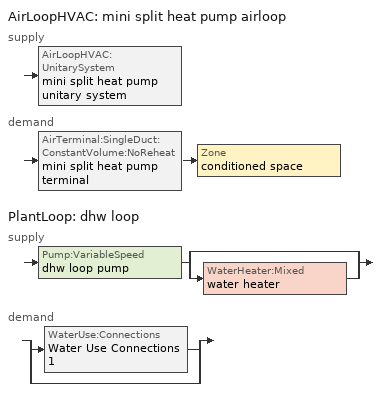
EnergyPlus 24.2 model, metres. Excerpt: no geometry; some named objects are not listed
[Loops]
AirLoopHVAC 'mini split heat pump airloop'
 supply: AirLoopHVAC:UnitarySystem 'mini split heat pump unitary system'
 demand: AirTerminal:SingleDuct:ConstantVolume:NoReheat 'mini split heat pump terminal' > Zone 'conditioned space'
PlantLoop 'dhw loop'
 supply: Pump:VariableSpeed 'dhw loop pump' > split
  | bypass
  | WaterHeater:Mixed 'water heater'
 demand: split
  | WaterUse:Connections 'Water Use Connections 1'
  | bypass
[ZoneControl:Thermostat]
conditioned space Thermostat: Zone or ZoneList=conditioned space; Control Type Schedule=conditioned space Thermostat Schedule; Control 1=conditioned space temperature setpoint; Temperature Difference Between Cutout And Setpoint {deltaC}=0
[ThermostatSetpoint:DualSetpoint]
conditioned space temperature setpoint: Heating Setpoint Temperature Schedule=heating setpoint; Cooling Setpoint Temperature Schedule=cooling setpoint
[AirLoopHVAC:UnitarySystem] Control Type=Load; Controlling Zone or Thermostat Location=conditioned space; Dehumidification Control Type=None; Availability Schedule=Always On Discrete; Fan Placement=BlowThrough; DX Heating Coil Sizing Ratio=1; Use DOAS DX Cooling Coil=No; Minimum Supply Air Temperature {C}=2; Latent Load Control=SensibleOnlyLoadControl; Heating Supply Air Flow Rate Method=SupplyAirFlowRate; No Load Supply Air Flow Rate Method=SupplyAirFlowRate; No Load Supply Air Flow Rate {m3/s}=0; No Load Supply Air Flow Rate Control Set To Low Speed=Yes; Maximum Supply Air Temperature {C}=48.8889; Maximum Outdoor Dry-Bulb Temperature for Supplemental Heater Operation {C}=21; Ancillary On-Cycle Electric Power {W}=0; Ancillary Off-Cycle Electric Power {W}=0
Name | Supply Fan | Supply Air Fan Operating Mode Schedule | Heating Coil | Cooling Supply Air Flow Rate Method | Heating Supply Air Flow Rate {m3/s} | Cooling Coil | Cooling Supply Air Flow Rate {m3/s} | Design Specification Multispeed Object
unit heater unitary system | unit heater supply fan | unit heater auto fan schedule | unit heater htg coil | None | 0.99109
mini split heat pump unitary system | mini split heat pump supply fan | mini split heat pump auto fan schedule | mini split heat pump htg coil | SupplyAirFlowRate | 0.338386 | mini split heat pump clg coil | 0.338386 | Unitary System Performance Multispeed 1
[Fan:SystemModel] Availability Schedule=Always On Discrete; Speed Control Method=Discrete; Electric Power Minimum Flow Rate Fraction=0.2; Design Pressure Rise {Pa}=500; Motor Efficiency=1; Motor In Air Stream Fraction=1; Design Electric Power Consumption {W}=Autosize; Design Power Sizing Method=PowerPerFlow; Electric Power Per Unit Flow Rate Per Unit Pressure {W/((m3/s)-Pa)}=1.66667; Fan Total Efficiency=0.7; Motor Loss Radiative Fraction=0
Name | Design Maximum Air Flow Rate {m3/s} | Electric Power Per Unit Flow Rate {W/(m3/s)} | Number of Speeds | Speed Flow Fraction 1 | Speed Electric Power Fraction 1 | Speed Flow Fraction 2 | Speed Electric Power Fraction 2 | Speed Flow Fraction 3 | Speed Electric Power Fraction 3 | Speed Flow Fraction 4 | Speed Electric Power Fraction 4
unit heater supply fan | 0.99109 | 40.3596 | 1 | 1 | 1
mini split heat pump supply fan | 0.416732 | 148.322 | 4 | 0.20706 | 0.00888 | 0.252 | 0.016 | 0.812 | 0.53539 | 1 | 1
[Coil:Heating:Fuel]
unit heater htg coil: Availability Schedule=Always On Discrete; Fuel Type=OtherFuel1; Burner Efficiency=0.82; Nominal Capacity {W}=21100; On Cycle Parasitic Electric Load {W}=0; Off Cycle Parasitic Fuel Load {W}=0
[AirTerminal:SingleDuct:ConstantVolume:NoReheat]
mini split heat pump terminal: Availability Schedule=Always On Discrete; Maximum Air Flow Rate {m3/s}=0.338386
[Zone equipment]
conditioned space: unit heater unitary system, mini split heat pump terminal
[AirLoopHVAC]
mini split heat pump airloop: Design Supply Air Flow Rate {m3/s}=0.338386; Design Return Air Flow Fraction of Supply Air Flow=1
[Sizing:System]
mini split heat pump airloop: Type of Load to Size On=Sensible; Design Outdoor Air Flow Rate {m3/s}=Autosize; Central Heating Maximum System Air Flow Ratio=0.3; Preheat Design Temperature {C}=7; Preheat Design Humidity Ratio {kgWater/kgDryAir}=0.008; Precool Design Temperature {C}=12.8; Precool Design Humidity Ratio {kgWater/kgDryAir}=0.008; Central Cooling Design Supply Air Temperature {C}=12.8; Central Heating Design Supply Air Temperature {C}=16.7; Type of Zone Sum to Use=NonCoincident; 100% Outdoor Air in Cooling=Yes; 100% Outdoor Air in Heating=Yes; Central Cooling Design Supply Air Humidity Ratio {kgWater/kgDryAir}=0.0085; Central Heating Design Supply Air Humidity Ratio {kgWater/kgDryAir}=0.008; Cooling Supply Air Flow Rate Method=DesignDay; Cooling Supply Air Flow Rate {m3/s}=0; Cooling Supply Air Flow Rate Per Floor Area {m3/s-m2}=0.00996765; Cooling Fraction of Autosized Cooling Supply Air Flow Rate=1; Cooling Supply Air Flow Rate Per Unit Cooling Capacity {m3/s-W}=3.94755e-05; Heating Supply Air Flow Rate Method=DesignDay; Heating Supply Air Flow Rate {m3/s}=0; Heating Supply Air Flow Rate Per Floor Area {m3/s-m2}=0.00996765; Heating Fraction of Autosized Heating Supply Air Flow Rate=1; Heating Fraction of Autosized Cooling Supply Air Flow Rate=1; Heating Supply Air Flow Rate Per Unit Heating Capacity {m3/s-W}=3.15882e-05; System Outdoor Air Method=ZoneSum; Zone Maximum Outdoor Air Fraction=1; Cooling Design Capacity Method=CoolingDesignCapacity; Cooling Design Capacity {W}=Autosize; Cooling Design Capacity Per Floor Area {W/m2}=234.7; Fraction of Autosized Cooling Design Capacity=1; Heating Design Capacity Method=HeatingDesignCapacity; Heating Design Capacity {W}=Autosize; Heating Design Capacity Per Floor Area {W/m2}=157; Fraction of Autosized Heating Design Capacity=1; Central Cooling Capacity Control Method=OnOff; Occupant Diversity=Autosize
[AvailabilityManager:Scheduled]
mini split heat pump airloop Availability Manager: Schedule=Always On Discrete
[Coil:Heating:DX:MultiSpeed]
mini split heat pump htg coil: Availability Schedule=Always On Discrete; Minimum Outdoor Dry-Bulb Temperature for Compressor Operation {C}=-20.5611; Crankcase Heater Capacity {W}=50; Maximum Outdoor Dry-Bulb Temperature for Crankcase Heater Operation {C}=10; Defrost Energy Input Ratio Function of Temperature Curve=Defrosteir; Maximum Outdoor Dry-Bulb Temperature for Defrost Operation {C}=4.44444; Defrost Strategy=ReverseCycle; Defrost Control=Timed; Defrost Time Period Fraction=0.058333; Resistive Defrost Heater Capacity {W}=AutoSize; Apply Part Load Fraction to Speeds Greater than 1=No; Fuel Type=Electricity; Region number for Calculating HSPF=4; Number of Speeds=2; Speed Gross Rated Heating Capacity 1 {W}=1954.18; Speed Gross Rated Heating COP 1 {W/W}=4.74015; Speed Rated Air Flow Rate 1 {m3/s}=0.10495; Speed Rated Supply Air Fan Power Per Volume Flow Rate 2017 1 {W/(m3/s)}=773.3; Speed Rated Supply Air Fan Power Per Volume Flow Rate 2023 1 {W/(m3/s)}=934.4; Speed Heating Capacity Function of Temperature Curve Name 1=Heat-CAP-fT1; Speed Heating Capacity Function of Flow Fraction Curve Name 1=Heat-CAP-fFF1; Speed Energy Input Ratio Function of Temperature Curve Name 1=Heat-EIR-fT1; Speed Energy Input Ratio Function of Flow Fraction Curve Name 1=Heat-EIR-fFF1; Speed Part Load Fraction Correlation Curve Name 1=Heat-PLF-fPLR1; Speed Rated Waste Heat Fraction of Power Input 1=0.2; Speed Waste Heat Function of Temperature Curve Name 1=ConstantBiquadratic 1; Speed Gross Rated Heating Capacity 2 {W}=7696.85; Speed Gross Rated Heating COP 2 {W/W}=3.39314; Speed Rated Air Flow Rate 2 {m3/s}=0.41647; Speed Rated Supply Air Fan Power Per Volume Flow Rate 2017 2 {W/(m3/s)}=773.3; Speed Rated Supply Air Fan Power Per Volume Flow Rate 2023 2 {W/(m3/s)}=934.4; Speed Heating Capacity Function of Temperature Curve Name 2=Heat-CAP-fT2; Speed Heating Capacity Function of Flow Fraction Curve Name 2=Heat-CAP-fFF2; Speed Energy Input Ratio Function of Temperature Curve Name 2=Heat-EIR-fT2; Speed Energy Input Ratio Function of Flow Fraction Curve Name 2=Heat-EIR-fFF2; Speed Part Load Fraction Correlation Curve Name 2=Heat-PLF-fPLR2; Speed Rated Waste Heat Fraction of Power Input 2=0.2; Speed Waste Heat Function of Temperature Curve Name 2=ConstantBiquadratic 1
[Coil:Cooling:DX:MultiSpeed]
mini split heat pump clg coil: Availability Schedule=Always On Discrete; Condenser Type=AirCooled; Minimum Outdoor Dry-Bulb Temperature for Compressor Operation {C}=-25; Apply Part Load Fraction to Speeds Greater than 1=No; Apply Latent Degradation to Speeds Greater than 1=No; Crankcase Heater Capacity {W}=50; Maximum Outdoor Dry-Bulb Temperature for Crankcase Heater Operation {C}=10; Basin Heater Capacity {W/K}=0; Basin Heater Setpoint Temperature {C}=2; Fuel Type=Electricity; Number of Speeds=2; Speed Gross Rated Total Cooling Capacity 1 {W}=1607.05; Speed Gross Rated Sensible Heat Ratio 1=0.806404; Speed Gross Rated Cooling COP 1 {W/W}=4.42277; Speed Rated Air Flow Rate 1 {m3/s}=0.0862342; Speed Rated Evaporator Fan Power Per Volume Flow Rate 2017 1 {W/(m3/s)}=773.3; Speed Rated Evaporator Fan Power Per Volume Flow Rate 2023 1 {W/(m3/s)}=934.4; Speed Total Cooling Capacity Function of Temperature Curve Name 1=Cool-CAP-fT1; Speed Total Cooling Capacity Function of Flow Fraction Curve Name 1=Cool-CAP-fFF1; Speed Energy Input Ratio Function of Temperature Curve Name 1=Cool-EIR-fT1; Speed Energy Input Ratio Function of Flow Fraction Curve Name 1=Cool-EIR-fFF1; Speed Part Load Fraction Correlation Curve Name 1=Cool-PLF-fPLR1; Speed Nominal Time for Condensate Removal to Begin 1 {s}=1000; Speed Ratio of Initial Moisture Evaporation Rate and Steady State Latent Capacity 1=1.5; Speed Maximum Cycling Rate 1 {cycles/hr}=3; Speed Latent Capacity Time Constant 1 {s}=45; Speed Rated Waste Heat Fraction of Power Input 1=0.2; Speed Waste Heat Function of Temperature Curve Name 1=ConstantBiquadratic; Speed Evaporative Condenser Effectiveness 1=0.9; Speed Evaporative Condenser Air Flow Rate 1 {m3/s}=AutoSize; Speed Rated Evaporative Condenser Pump Power Consumption 1 {W}=AutoSize; Speed Gross Rated Total Cooling Capacity 2 {W}=6333.07; Speed Gross Rated Sensible Heat Ratio 2=0.759942; Speed Gross Rated Cooling COP 2 {W/W}=3.21417; Speed Rated Air Flow Rate 2 {m3/s}=0.338174; Speed Rated Evaporator Fan Power Per Volume Flow Rate 2017 2 {W/(m3/s)}=773.3; Speed Rated Evaporator Fan Power Per Volume Flow Rate 2023 2 {W/(m3/s)}=934.4; Speed Total Cooling Capacity Function of Temperature Curve Name 2=Cool-CAP-fT2; Speed Total Cooling Capacity Function of Flow Fraction Curve Name 2=Cool-CAP-fFF2; Speed Energy Input Ratio Function of Temperature Curve Name 2=Cool-EIR-fT2; Speed Energy Input Ratio Function of Flow Fraction Curve Name 2=Cool-EIR-fFF2; Speed Part Load Fraction Correlation Curve Name 2=Cool-PLF-fPLR2; Speed Nominal Time for Condensate Removal to Begin 2 {s}=1000; Speed Ratio of Initial Moisture Evaporation Rate and Steady State Latent Capacity 2=1.5; Speed Maximum Cycling Rate 2 {cycles/hr}=3; Speed Latent Capacity Time Constant 2 {s}=45; Speed Rated Waste Heat Fraction of Power Input 2=0.2; Speed Waste Heat Function of Temperature Curve Name 2=ConstantBiquadratic; Speed Evaporative Condenser Effectiveness 2=0.9; Speed Evaporative Condenser Air Flow Rate 2 {m3/s}=AutoSize; Speed Rated Evaporative Condenser Pump Power Consumption 2 {W}=AutoSize
[UnitarySystemPerformance:Multispeed]
Unitary System Performance Multispeed 1: Number of Speeds for Heating=2; Number of Speeds for Cooling=2; Single Mode Operation=No; No Load Supply Air Flow Rate Ratio=1; Heating Speed Supply Air Flow Ratio 1=0.310345; Cooling Speed Supply Air Flow Ratio 1=0.255; Heating Speed Supply Air Flow Ratio 2=1.23153; Cooling Speed Supply Air Flow Ratio 2=1
[PlantLoop]
dhw loop: Fluid Type=Water; Plant Equipment Operation Scheme=dhw loop Operation Schemes; Maximum Loop Temperature {C}=100; Minimum Loop Temperature {C}=0; Maximum Loop Flow Rate {m3/s}=0.01; Minimum Loop Flow Rate {m3/s}=0; Plant Loop Volume {m3}=0.003; Load Distribution Scheme=Optimal; Plant Loop Demand Calculation Scheme=SingleSetpoint; Common Pipe Simulation=None
[Sizing:Plant]
dhw loop: Loop Type=Heating; Design Loop Exit Temperature {C}=56; Loop Design Temperature Difference {deltaC}=5.55556; Sizing Option=NonCoincident; Zone Timesteps in Averaging Window=1; Coincident Sizing Factor Mode=None
[Pump:VariableSpeed]
dhw loop pump: Design Maximum Flow Rate {m3/s}=0.01; Design Pump Head {Pa}=1; Design Power Consumption {W}=0; Motor Efficiency=0.85; Fraction of Motor Inefficiencies to Fluid Stream=0; Coefficient 1 of the Part Load Performance Curve=0; Coefficient 2 of the Part Load Performance Curve=1; Coefficient 3 of the Part Load Performance Curve=0; Coefficient 4 of the Part Load Performance Curve=0; Design Minimum Flow Rate {m3/s}=0; Pump Control Type=Intermittent; Skin Loss Radiative Fraction=0.5; Design Power Sizing Method=PowerPerFlowPerPressure; Design Electric Power per Unit Flow Rate {W/(m3/s)}=348701.1; Design Shaft Power per Unit Flow Rate per Unit Head {W/((m3/s)-Pa)}=1.28205; Design Minimum Flow Rate Fraction=0
[WaterHeater:Mixed]
water heater: Tank Volume {m3}=0.170344; Setpoint Temperature Schedule=water heater setpoint; Deadband Temperature Difference {deltaC}=2; Maximum Temperature Limit {C}=99; Heater Control Type=Cycle; Heater Maximum Capacity {W}=5500.06; Heater Minimum Capacity {W}=0; Heater Ignition Minimum Flow Rate {m3/s}=0; Heater Ignition Delay {s}=0; Heater Fuel Type=Electricity; Heater Thermal Efficiency=1; Off Cycle Parasitic Fuel Consumption Rate {W}=0; Off Cycle Parasitic Fuel Type=Electricity; Off Cycle Parasitic Heat Fraction to Tank=0; On Cycle Parasitic Fuel Consumption Rate {W}=0; On Cycle Parasitic Fuel Type=Electricity; On Cycle Parasitic Heat Fraction to Tank=0; Ambient Temperature Indicator=Zone; Ambient Temperature Zone=conditioned space; Off Cycle Loss Coefficient to Ambient Temperature {W/K}=1.99936; Off Cycle Loss Fraction to Zone=1; On Cycle Loss Coefficient to Ambient Temperature {W/K}=1.99936; On Cycle Loss Fraction to Zone=1; Use Side Effectiveness=1; Source Side Effectiveness=1; Use Side Design Flow Rate {m3/s}=Autosize; Source Side Design Flow Rate {m3/s}=Autosize; Indirect Water Heating Recovery Time {hr}=1.5; Source Side Flow Control Mode=IndirectHeatPrimarySetpoint
[WaterHeater:Sizing]
water heater: Design Mode=PeakDraw; Time Storage Can Meet Peak Draw {hr}=0.538503; Time for Tank Recovery {hr}=0; Nominal Tank Volume for Autosizing Plant Connections {m3}=1
[SetpointManager:Scheduled]
Setpoint Manager Scheduled 1: Control Variable=Temperature; Schedule=dhw temp
[WaterUse:Connections]
Water Use Connections 1: Drain Water Heat Exchanger Type=None; Drain Water Heat Exchanger Destination=Plant; Water Use Equipment Name 1=dhw fixtures; Water Use Equipment Name 2=dhw distribution waste; Water Use Equipment Name 3=clothes washer; Water Use Equipment Name 4=dishwasher
[WaterUse:Equipment]
Name | Peak Flow Rate {m3/s} | Flow Rate Fraction Schedule | Target Temperature Schedule
dhw fixtures | 9.44274e-07 | dhw fixtures schedule | mixed water temperature schedule
dhw distribution waste | 2.86264e-07 | dhw fixtures schedule | mixed water temperature schedule
clothes washer | 9.69919e-07 | clothes washer schedule
dishwasher | 2.90872e-07 | dishwasher schedule
[PlantEquipmentOperationSchemes]
dhw loop Operation Schemes: Control Scheme Object Type 1=PlantEquipmentOperation:HeatingLoad; Control Scheme Name 1=dhw loop Heating Operation Scheme; Control Scheme Schedule Name 1=Always On Discrete
[PlantEquipmentOperation:HeatingLoad]
dhw loop Heating Operation Scheme: Load Range Lower Limit 1 {W}=0; Load Range Upper Limit 1 {W}=1000000000; Range Equipment List Name 1=dhw loop Heating Equipment List
[PlantEquipmentList]
dhw loop Heating Equipment List: WaterHeater:Mixed, water heater
[EnergyManagementSystem:GlobalVariable]
infil_program_Qfan
infil_program_Qinf
mini_split_heat_pump_airloop_Fan_RTF
natural_vent_program_Qnv
natural_vent_program_Qwhf
[EnergyManagementSystem:InternalVariable]
mini_split_heat_pump_airloop_max_sup_fan_mfr: Internal Data Index Key=mini split heat pump supply fan; Internal Data Type=Fan Maximum Mass Flow Rate
[EnergyManagementSystem:Sensor]
Name | Output:Variable or Output:Meter Index Key | Output:Variable or Output:Meter
airflow_gain | infil flow | Infiltration Sensible Heat Gain Energy
airflow_gain_1 | natural vent flow | Infiltration Sensible Heat Gain Energy
airflow_gain_2 | whole house fan flow | Infiltration Sensible Heat Gain Energy
airflow_loss | infil flow | Infiltration Sensible Heat Loss Energy
airflow_loss_1 | natural vent flow | Infiltration Sensible Heat Loss Energy
airflow_loss_2 | whole house fan flow | Infiltration Sensible Heat Loss Energy
clg_load_cond |  | Cooling:EnergyTransfer:Zone:CONDITIONED SPACE
clg_sp_s; clg_sp_s_1 | cooling setpoint | Schedule Value
clothes_dryer_exhaust_0_sch_s | clothes dryer exhaust 0 schedule | Schedule Value
conditioned_space_clg_unmet_s | conditioned space | Zone Cooling Setpoint Not Met Time
conditioned_space_htg_unmet_s | conditioned space | Zone Heating Setpoint Not Met Time
cool_season | cooling season schedule | Schedule Value
dhw_loss | water heater | Water Heater Heat Loss Energy
dhw_rtf | water heater | Water Heater Runtime Fraction
fridge_tin_s; tin_s; tin_s_1 | conditioned space | Zone Mean Air Temperature
htg_load_cond |  | Heating:EnergyTransfer:Zone:CONDITIONED SPACE
htg_sp_s; htg_sp_s_1 | heating setpoint | Schedule Value
ig_ee_conv | clothes dryer | Electric Equipment Convective Heating Energy
ig_ee_conv_1 | clothes washer | Electric Equipment Convective Heating Energy
ig_ee_conv_2 | cooking range | Electric Equipment Convective Heating Energy
ig_ee_conv_3 | dishwasher | Electric Equipment Convective Heating Energy
ig_ee_conv_4 | fridge | Electric Equipment Convective Heating Energy
ig_ee_conv_5 | misc plug loads | Electric Equipment Convective Heating Energy
ig_ee_conv_6 | whole house fan | Electric Equipment Convective Heating Energy
ig_ee_rad | clothes dryer | Electric Equipment Radiant Heating Energy
ig_ee_rad_1 | clothes washer | Electric Equipment Radiant Heating Energy
ig_ee_rad_2 | cooking range | Electric Equipment Radiant Heating Energy
ig_ee_rad_3 | dishwasher | Electric Equipment Radiant Heating Energy
ig_ee_rad_4 | fridge | Electric Equipment Radiant Heating Energy
ig_ee_rad_5 | misc plug loads | Electric Equipment Radiant Heating Energy
ig_ee_rad_6 | whole house fan | Electric Equipment Radiant Heating Energy
ig_lgt_conv | interior lighting | Lights Convective Heating Energy
ig_lgt_rad | interior lighting | Lights Radiant Heating Energy
ig_lgt_vis | interior lighting | Lights Visible Radiation Heating Energy
ig_oe_conv | clothes dryer 1 | Other Equipment Convective Heating Energy
ig_oe_conv_1 | cooking range 1 | Other Equipment Convective Heating Energy
ig_oe_conv_2 | general water use latent | Other Equipment Convective Heating Energy
ig_oe_conv_3 | general water use sensible | Other Equipment Convective Heating Energy
ig_oe_conv_4 | water heater energy adjustment1 | Other Equipment Convective Heating Energy
ig_oe_rad | clothes dryer 1 | Other Equipment Radiant Heating Energy
ig_oe_rad_1 | cooking range 1 | Other Equipment Radiant Heating Energy
ig_oe_rad_2 | general water use latent | Other Equipment Radiant Heating Energy
ig_oe_rad_3 | general water use sensible | Other Equipment Radiant Heating Energy
ig_oe_rad_4 | water heater energy adjustment1 | Other Equipment Radiant Heating Energy
ig_ppl_conv | occupants | People Convective Heating Energy
ig_ppl_rad | occupants | People Radiant Heating Energy
im_conv | furniture mass conditioned space 1 | Surface Inside Face Convection Heat Gain Energy
im_conv_1 | partition wall mass | Surface Inside Face Convection Heat Gain Energy
im_ig | furniture mass conditioned space 1 | Surface Inside Face Internal Gains Radiation Heat Gain Energy
im_ig_1 | partition wall mass | Surface Inside Face Internal Gains Radiation Heat Gain Energy
im_lgt | furniture mass conditioned space 1 | Surface Inside Face Lights Radiation Heat Gain Energy
im_lgt_1 | partition wall mass | Surface Inside Face Lights Radiation Heat Gain Energy
im_sol | furniture mass conditioned space 1 | Surface Inside Face Solar Radiation Heat Gain Energy
im_sol_1 | partition wall mass | Surface Inside Face Solar Radiation Heat Gain Energy
im_surf | furniture mass conditioned space 1 | Surface Inside Face Net Surface Thermal Radiation Heat Gain Energy
im_surf_1 | partition wall mass | Surface Inside Face Net Surface Thermal Radiation Heat Gain Energy
mech_vent_bath_fan_0_sch_s | mech vent bath fan 0 schedule | Schedule Value
mech_vent_range_fan_0_sch_s | mech vent range fan 0 schedule | Schedule Value
mini_split_heat_pump_airloop_Fan_RTF_s | mini split heat pump supply fan | Fan Runtime Fraction Speed 1
mini_split_heat_pump_airloop_Fan_RTF_s_1 | mini split heat pump supply fan | Fan Runtime Fraction Speed 2
mini_split_heat_pump_airloop_Fan_RTF_s_2 | mini split heat pump supply fan | Fan Runtime Fraction Speed 3
mini_split_heat_pump_airloop_Fan_RTF_s_3 | mini split heat pump supply fan | Fan Runtime Fraction Speed 4
mini_split_heat_pump_clg_coil_s | mini split heat pump clg coil | Cooling Coil Total Cooling Energy
mini_split_heat_pump_htg_coil_s | mini split heat pump htg coil | Heating Coil Heating Energy
mini_split_heat_pump_supply_fan_s | mini split heat pump supply fan | Fan Electricity Energy
mv_conv | mech vent bath fan 0 | Electric Equipment Convective Heating Energy
mv_conv_1 | mech vent house fan | Electric Equipment Convective Heating Energy
mv_conv_2 | mech vent house fan cfis | Electric Equipment Convective Heating Energy
mv_conv_3 | mech vent range fan 0 | Electric Equipment Convective Heating Energy
mv_conv_4 | mech vent house fan latent load | Other Equipment Convective Heating Energy
mv_conv_5 | mech vent house fan sensible load | Other Equipment Convective Heating Energy
mv_rad | mech vent bath fan 0 | Electric Equipment Radiant Heating Energy
mv_rad_1 | mech vent house fan | Electric Equipment Radiant Heating Energy
mv_rad_2 | mech vent house fan cfis | Electric Equipment Radiant Heating Energy
mv_rad_3 | mech vent range fan 0 | Electric Equipment Radiant Heating Energy
mv_rad_4 | mech vent house fan latent load | Other Equipment Radiant Heating Energy
mv_rad_5 | mech vent house fan sensible load | Other Equipment Radiant Heating Energy
natural_vent_s | natural vent schedule | Schedule Value
out_pb_s |  | Site Outdoor Air Barometric Pressure
out_wt_s |  | Site Outdoor Air Humidity Ratio
site_vw_s |  | Site Wind Speed
ss_back_out | Window1 | Surface Window Shortwave from Zone Back Out Window Heat Transfer Rate
ss_back_out_1 | Window10 | Surface Window Shortwave from Zone Back Out Window Heat Transfer Rate
ss_back_out_10 | Window7 | Surface Window Shortwave from Zone Back Out Window Heat Transfer Rate
ss_back_out_11 | Window8 | Surface Window Shortwave from Zone Back Out Window Heat Transfer Rate
ss_back_out_12 | Window9 | Surface Window Shortwave from Zone Back Out Window Heat Transfer Rate
ss_back_out_2 | Window11 | Surface Window Shortwave from Zone Back Out Window Heat Transfer Rate
ss_back_out_3 | Window13 | Surface Window Shortwave from Zone Back Out Window Heat Transfer Rate
ss_back_out_4 | Window15 | Surface Window Shortwave from Zone Back Out Window Heat Transfer Rate
ss_back_out_5 | Window2 | Surface Window Shortwave from Zone Back Out Window Heat Transfer Rate
ss_back_out_6 | Window3 | Surface Window Shortwave from Zone Back Out Window Heat Transfer Rate
ss_back_out_7 | Window4 | Surface Window Shortwave from Zone Back Out Window Heat Transfer Rate
ss_back_out_8 | Window5 | Surface Window Shortwave from Zone Back Out Window Heat Transfer Rate
ss_back_out_9 | Window6 | Surface Window Shortwave from Zone Back Out Window Heat Transfer Rate
ss_conv | Door1 | Surface Inside Face Convection Heat Gain Energy
ss_conv_1 | Window1 | Surface Inside Face Convection Heat Gain Energy
ss_conv_10 | Window6 | Surface Inside Face Convection Heat Gain Energy
ss_conv_11 | Window7 | Surface Inside Face Convection Heat Gain Energy
ss_conv_12 | Window8 | Surface Inside Face Convection Heat Gain Energy
ss_conv_13 | Window9 | Surface Inside Face Convection Heat Gain Energy
ss_conv_2 | Window10 | Surface Inside Face Convection Heat Gain Energy
ss_conv_3 | Window11 | Surface Inside Face Convection Heat Gain Energy
ss_conv_4 | Window13 | Surface Inside Face Convection Heat Gain Energy
ss_conv_5 | Window15 | Surface Inside Face Convection Heat Gain Energy
ss_conv_6 | Window2 | Surface Inside Face Convection Heat Gain Energy
ss_conv_7 | Window3 | Surface Inside Face Convection Heat Gain Energy
ss_conv_8 | Window4 | Surface Inside Face Convection Heat Gain Energy
ss_conv_9 | Window5 | Surface Inside Face Convection Heat Gain Energy
ss_ig | Door1 | Surface Inside Face Internal Gains Radiation Heat Gain Energy
ss_ig_1 | Window1 | Surface Inside Face Internal Gains Radiation Heat Gain Energy
ss_ig_10 | Window6 | Surface Inside Face Internal Gains Radiation Heat Gain Energy
ss_ig_11 | Window7 | Surface Inside Face Internal Gains Radiation Heat Gain Energy
ss_ig_12 | Window8 | Surface Inside Face Internal Gains Radiation Heat Gain Energy
ss_ig_13 | Window9 | Surface Inside Face Internal Gains Radiation Heat Gain Energy
ss_ig_2 | Window10 | Surface Inside Face Internal Gains Radiation Heat Gain Energy
ss_ig_3 | Window11 | Surface Inside Face Internal Gains Radiation Heat Gain Energy
ss_ig_4 | Window13 | Surface Inside Face Internal Gains Radiation Heat Gain Energy
ss_ig_5 | Window15 | Surface Inside Face Internal Gains Radiation Heat Gain Energy
ss_ig_6 | Window2 | Surface Inside Face Internal Gains Radiation Heat Gain Energy
ss_ig_7 | Window3 | Surface Inside Face Internal Gains Radiation Heat Gain Energy
ss_ig_8 | Window4 | Surface Inside Face Internal Gains Radiation Heat Gain Energy
ss_ig_9 | Window5 | Surface Inside Face Internal Gains Radiation Heat Gain Energy
ss_lgt | Door1 | Surface Inside Face Lights Radiation Heat Gain Energy
ss_sol | Door1 | Surface Inside Face Solar Radiation Heat Gain Energy
ss_surf | Door1 | Surface Inside Face Net Surface Thermal Radiation Heat Gain Energy
ss_surf_1 | Window1 | Surface Inside Face Net Surface Thermal Radiation Heat Gain Energy
ss_surf_10 | Window6 | Surface Inside Face Net Surface Thermal Radiation Heat Gain Energy
ss_surf_11 | Window7 | Surface Inside Face Net Surface Thermal Radiation Heat Gain Energy
ss_surf_12 | Window8 | Surface Inside Face Net Surface Thermal Radiation Heat Gain Energy
ss_surf_13 | Window9 | Surface Inside Face Net Surface Thermal Radiation Heat Gain Energy
ss_surf_2 | Window10 | Surface Inside Face Net Surface Thermal Radiation Heat Gain Energy
ss_surf_3 | Window11 | Surface Inside Face Net Surface Thermal Radiation Heat Gain Energy
ss_surf_4 | Window13 | Surface Inside Face Net Surface Thermal Radiation Heat Gain Energy
ss_surf_5 | Window15 | Surface Inside Face Net Surface Thermal Radiation Heat Gain Energy
ss_surf_6 | Window2 | Surface Inside Face Net Surface Thermal Radiation Heat Gain Energy
ss_surf_7 | Window3 | Surface Inside Face Net Surface Thermal Radiation Heat Gain Energy
ss_surf_8 | Window4 | Surface Inside Face Net Surface Thermal Radiation Heat Gain Energy
ss_surf_9 | Window5 | Surface Inside Face Net Surface Thermal Radiation Heat Gain Energy
ss_trans_in | Window1 | Surface Window Transmitted Solar Radiation Rate
ss_trans_in_1 | Window10 | Surface Window Transmitted Solar Radiation Rate
ss_trans_in_10 | Window7 | Surface Window Transmitted Solar Radiation Rate
ss_trans_in_11 | Window8 | Surface Window Transmitted Solar Radiation Rate
ss_trans_in_12 | Window9 | Surface Window Transmitted Solar Radiation Rate
ss_trans_in_2 | Window11 | Surface Window Transmitted Solar Radiation Rate
ss_trans_in_3 | Window13 | Surface Window Transmitted Solar Radiation Rate
ss_trans_in_4 | Window15 | Surface Window Transmitted Solar Radiation Rate
ss_trans_in_5 | Window2 | Surface Window Transmitted Solar Radiation Rate
ss_trans_in_6 | Window3 | Surface Window Transmitted Solar Radiation Rate
ss_trans_in_7 | Window4 | Surface Window Transmitted Solar Radiation Rate
ss_trans_in_8 | Window5 | Surface Window Transmitted Solar Radiation Rate
ss_trans_in_9 | Window6 | Surface Window Transmitted Solar Radiation Rate
ss_trans_out | Window1 | Surface Inside Face Initial Transmitted Diffuse Transmitted Out Window Solar Radiation Rate
ss_trans_out_1 | Window10 | Surface Inside Face Initial Transmitted Diffuse Transmitted Out Window Solar Radiation Rate
ss_trans_out_10 | Window7 | Surface Inside Face Initial Transmitted Diffuse Transmitted Out Window Solar Radiation Rate
ss_trans_out_11 | Window8 | Surface Inside Face Initial Transmitted Diffuse Transmitted Out Window Solar Radiation Rate
ss_trans_out_12 | Window9 | Surface Inside Face Initial Transmitted Diffuse Transmitted Out Window Solar Radiation Rate
ss_trans_out_2 | Window11 | Surface Inside Face Initial Transmitted Diffuse Transmitted Out Window Solar Radiation Rate
ss_trans_out_3 | Window13 | Surface Inside Face Initial Transmitted Diffuse Transmitted Out Window Solar Radiation Rate
ss_trans_out_4 | Window15 | Surface Inside Face Initial Transmitted Diffuse Transmitted Out Window Solar Radiation Rate
ss_trans_out_5 | Window2 | Surface Inside Face Initial Transmitted Diffuse Transmitted Out Window Solar Radiation Rate
ss_trans_out_6 | Window3 | Surface Inside Face Initial Transmitted Diffuse Transmitted Out Window Solar Radiation Rate
ss_trans_out_7 | Window4 | Surface Inside Face Initial Transmitted Diffuse Transmitted Out Window Solar Radiation Rate
ss_trans_out_8 | Window5 | Surface Inside Face Initial Transmitted Diffuse Transmitted Out Window Solar Radiation Rate
ss_trans_out_9 | Window6 | Surface Inside Face Initial Transmitted Diffuse Transmitted Out Window Solar Radiation Rate
s_conv | Floor1 | Surface Inside Face Convection Heat Gain Energy
s_conv_1 | FoundationWall1 | Surface Inside Face Convection Heat Gain Energy
s_conv_10 | Wall1:180 | Surface Inside Face Convection Heat Gain Energy
s_conv_11 | Wall1:270 | Surface Inside Face Convection Heat Gain Energy
s_conv_12 | Wall1:90 | Surface Inside Face Convection Heat Gain Energy
s_conv_13 | Wall2:0 | Surface Inside Face Convection Heat Gain Energy
s_conv_14 | Wall2:180 | Surface Inside Face Convection Heat Gain Energy
s_conv_15 | Wall2:270 | Surface Inside Face Convection Heat Gain Energy
s_conv_16 | Wall2:90 | Surface Inside Face Convection Heat Gain Energy
s_conv_2 | inferred conditioned ceiling | Surface Inside Face Convection Heat Gain Energy
s_conv_3 | inferred conditioned floor | Surface Inside Face Convection Heat Gain Energy
s_conv_4 | RimJoist1:0 | Surface Inside Face Convection Heat Gain Energy
s_conv_5 | RimJoist1:180 | Surface Inside Face Convection Heat Gain Energy
s_conv_6 | RimJoist1:270 | Surface Inside Face Convection Heat Gain Energy
s_conv_7 | RimJoist1:90 | Surface Inside Face Convection Heat Gain Energy
s_conv_8 | Slab1 | Surface Inside Face Convection Heat Gain Energy
s_conv_9 | Wall1:0 | Surface Inside Face Convection Heat Gain Energy
s_ig | Floor1 | Surface Inside Face Internal Gains Radiation Heat Gain Energy
s_ig_1 | FoundationWall1 | Surface Inside Face Internal Gains Radiation Heat Gain Energy
s_ig_10 | Wall1:180 | Surface Inside Face Internal Gains Radiation Heat Gain Energy
s_ig_11 | Wall1:270 | Surface Inside Face Internal Gains Radiation Heat Gain Energy
s_ig_12 | Wall1:90 | Surface Inside Face Internal Gains Radiation Heat Gain Energy
s_ig_13 | Wall2:0 | Surface Inside Face Internal Gains Radiation Heat Gain Energy
s_ig_14 | Wall2:180 | Surface Inside Face Internal Gains Radiation Heat Gain Energy
s_ig_15 | Wall2:270 | Surface Inside Face Internal Gains Radiation Heat Gain Energy
s_ig_16 | Wall2:90 | Surface Inside Face Internal Gains Radiation Heat Gain Energy
s_ig_2 | inferred conditioned ceiling | Surface Inside Face Internal Gains Radiation Heat Gain Energy
s_ig_3 | inferred conditioned floor | Surface Inside Face Internal Gains Radiation Heat Gain Energy
s_ig_4 | RimJoist1:0 | Surface Inside Face Internal Gains Radiation Heat Gain Energy
s_ig_5 | RimJoist1:180 | Surface Inside Face Internal Gains Radiation Heat Gain Energy
s_ig_6 | RimJoist1:270 | Surface Inside Face Internal Gains Radiation Heat Gain Energy
s_ig_7 | RimJoist1:90 | Surface Inside Face Internal Gains Radiation Heat Gain Energy
s_ig_8 | Slab1 | Surface Inside Face Internal Gains Radiation Heat Gain Energy
s_ig_9 | Wall1:0 | Surface Inside Face Internal Gains Radiation Heat Gain Energy
s_lgt | Floor1 | Surface Inside Face Lights Radiation Heat Gain Energy
s_lgt_1 | FoundationWall1 | Surface Inside Face Lights Radiation Heat Gain Energy
s_lgt_10 | Wall1:180 | Surface Inside Face Lights Radiation Heat Gain Energy
s_lgt_11 | Wall1:270 | Surface Inside Face Lights Radiation Heat Gain Energy
s_lgt_12 | Wall1:90 | Surface Inside Face Lights Radiation Heat Gain Energy
s_lgt_13 | Wall2:0 | Surface Inside Face Lights Radiation Heat Gain Energy
s_lgt_14 | Wall2:180 | Surface Inside Face Lights Radiation Heat Gain Energy
s_lgt_15 | Wall2:270 | Surface Inside Face Lights Radiation Heat Gain Energy
s_lgt_16 | Wall2:90 | Surface Inside Face Lights Radiation Heat Gain Energy
s_lgt_2 | inferred conditioned ceiling | Surface Inside Face Lights Radiation Heat Gain Energy
s_lgt_3 | inferred conditioned floor | Surface Inside Face Lights Radiation Heat Gain Energy
s_lgt_4 | RimJoist1:0 | Surface Inside Face Lights Radiation Heat Gain Energy
s_lgt_5 | RimJoist1:180 | Surface Inside Face Lights Radiation Heat Gain Energy
s_lgt_6 | RimJoist1:270 | Surface Inside Face Lights Radiation Heat Gain Energy
s_lgt_7 | RimJoist1:90 | Surface Inside Face Lights Radiation Heat Gain Energy
s_lgt_8 | Slab1 | Surface Inside Face Lights Radiation Heat Gain Energy
s_lgt_9 | Wall1:0 | Surface Inside Face Lights Radiation Heat Gain Energy
s_sol | Floor1 | Surface Inside Face Solar Radiation Heat Gain Energy
s_sol_1 | FoundationWall1 | Surface Inside Face Solar Radiation Heat Gain Energy
s_sol_10 | Wall1:180 | Surface Inside Face Solar Radiation Heat Gain Energy
s_sol_11 | Wall1:270 | Surface Inside Face Solar Radiation Heat Gain Energy
s_sol_12 | Wall1:90 | Surface Inside Face Solar Radiation Heat Gain Energy
s_sol_13 | Wall2:0 | Surface Inside Face Solar Radiation Heat Gain Energy
s_sol_14 | Wall2:180 | Surface Inside Face Solar Radiation Heat Gain Energy
s_sol_15 | Wall2:270 | Surface Inside Face Solar Radiation Heat Gain Energy
s_sol_16 | Wall2:90 | Surface Inside Face Solar Radiation Heat Gain Energy
s_sol_2 | inferred conditioned ceiling | Surface Inside Face Solar Radiation Heat Gain Energy
s_sol_3 | inferred conditioned floor | Surface Inside Face Solar Radiation Heat Gain Energy
s_sol_4 | RimJoist1:0 | Surface Inside Face Solar Radiation Heat Gain Energy
s_sol_5 | RimJoist1:180 | Surface Inside Face Solar Radiation Heat Gain Energy
s_sol_6 | RimJoist1:270 | Surface Inside Face Solar Radiation Heat Gain Energy
s_sol_7 | RimJoist1:90 | Surface Inside Face Solar Radiation Heat Gain Energy
s_sol_8 | Slab1 | Surface Inside Face Solar Radiation Heat Gain Energy
s_sol_9 | Wall1:0 | Surface Inside Face Solar Radiation Heat Gain Energy
s_surf | Floor1 | Surface Inside Face Net Surface Thermal Radiation Heat Gain Energy
s_surf_1 | FoundationWall1 | Surface Inside Face Net Surface Thermal Radiation Heat Gain Energy
s_surf_10 | Wall1:180 | Surface Inside Face Net Surface Thermal Radiation Heat Gain Energy
s_surf_11 | Wall1:270 | Surface Inside Face Net Surface Thermal Radiation Heat Gain Energy
s_surf_12 | Wall1:90 | Surface Inside Face Net Surface Thermal Radiation Heat Gain Energy
s_surf_13 | Wall2:0 | Surface Inside Face Net Surface Thermal Radiation Heat Gain Energy
s_surf_14 | Wall2:180 | Surface Inside Face Net Surface Thermal Radiation Heat Gain Energy
s_surf_15 | Wall2:270 | Surface Inside Face Net Surface Thermal Radiation Heat Gain Energy
s_surf_16 | Wall2:90 | Surface Inside Face Net Surface Thermal Radiation Heat Gain Energy
s_surf_2 | inferred conditioned ceiling | Surface Inside Face Net Surface Thermal Radiation Heat Gain Energy
s_surf_3 | inferred conditioned floor | Surface Inside Face Net Surface Thermal Radiation Heat Gain Energy
s_surf_4 | RimJoist1:0 | Surface Inside Face Net Surface Thermal Radiation Heat Gain Energy
s_surf_5 | RimJoist1:180 | Surface Inside Face Net Surface Thermal Radiation Heat Gain Energy
s_surf_6 | RimJoist1:270 | Surface Inside Face Net Surface Thermal Radiation Heat Gain Energy
s_surf_7 | RimJoist1:90 | Surface Inside Face Net Surface Thermal Radiation Heat Gain Energy
s_surf_8 | Slab1 | Surface Inside Face Net Surface Thermal Radiation Heat Gain Energy
s_surf_9 | Wall1:0 | Surface Inside Face Net Surface Thermal Radiation Heat Gain Energy
tout_db; tout_db_1 | Environment | Site Outdoor Air Drybulb Temperature
tout_s | conditioned space | Zone Outdoor Air Drybulb Temperature
unit_heater_htg_coil_s | unit heater htg coil | Heating Coil Heating Energy
unit_heater_supply_fan_s | unit heater supply fan | Fan Electricity Energy
water_heater_energy | water heater | Water Heater Electricity Rate
water_heater_off_cycle_parasitic | water heater | Water Heater Off Cycle Parasitic Electricity Rate
water_heater_on_cycle_parasitic | water heater | Water Heater On Cycle Parasitic Electricity Rate
win_s | conditioned space | Zone Air Humidity Ratio
[EnergyManagementSystem:Actuator]
Name | Actuated Component Unique | Actuated Component Type | Actuated Component Control Type
fridge_schedule_act | fridge schedule | Schedule:Constant | Schedule Value
infil_flow_act | infil flow | Zone Infiltration | Air Exchange Flow Rate
mech_vent_house_fan_cfis_act | mech vent house fan cfis | ElectricEquipment | Electricity Rate
mech_vent_house_fan_latent_load_act | mech vent house fan latent load | OtherEquipment | Power Level
mech_vent_house_fan_sensible_load_act | mech vent house fan sensible load | OtherEquipment | Power Level
mini_split_heat_pump_supply_fan_pressure_rise_act | mini split heat pump supply fan | Fan | Fan Pressure Rise
mini_split_heat_pump_supply_fan_total_efficiency_act | mini split heat pump supply fan | Fan | Fan Total Efficiency
natural_vent_flow_act | natural vent flow | Zone Infiltration | Air Exchange Flow Rate
Sequential_Fraction_Schedule_act | Sequential Fraction Schedule | Schedule:Constant | Schedule Value
water_heater_ec_adj_act | water heater energy adjustment1 | OtherEquipment | Power Level
whole_house_fan_act | whole house fan | ElectricEquipment | Electricity Rate
whole_house_fan_flow_act | whole house fan flow | Zone Infiltration | Air Exchange Flow Rate
whole_house_fan_mix_act | whole house fan mix | ZoneMixing | Air Exchange Flow Rate
[EnergyManagementSystem:Program]
fridge_schedule_program: Set Tin = fridge_tin_s*(9.0/5.0)+32.0; Set fridge_schedule_act = 0; If (Hour == 0); Set fridge_schedule_act = (-0.487+0.019*Tin); ElseIf (Hour == 1); Set fridge_schedule_act = (-0.34+0.016*Tin); ElseIf (Hour == 2); Set fridge_schedule_act = (-0.37+0.017*Tin); ElseIf (Hour == 3); Set fridge_schedule_act = (-0.361+0.016*Tin); ElseIf (Hour == 4); Set fridge_schedule_act = (-0.515+0.018*Tin); ElseIf (Hour == 5); Set fridge_schedule_act = (-0.684+0.021*Tin); ElseIf (Hour == 6); Set fridge_schedule_act = (-0.471+0.019*Tin); ElseIf (Hour == 7); Set fridge_schedule_act = (-0.159+0.015*Tin); ElseIf (Hour == 8); Set fridge_schedule_act = (-0.079+0.015*Tin); ElseIf (Hour == 9); Set fridge_schedule_act = (-0.417+0.019*Tin); ElseIf (Hour == 10); Set fridge_schedule_act = (-0.411+0.018*Tin); ElseIf (Hour == 11); Set fridge_schedule_act = (-0.386+0.018*Tin); ElseIf (Hour == 12); Set fridge_schedule_act = (-0.24+0.016*Tin); ElseIf (Hour == 13); Set fridge_schedule_act = (-0.314+0.017*Tin); ElseIf (Hour == 14); Set fridge_schedule_act = (-0.16+0.015*Tin); ElseIf (Hour == 15); Set fridge_schedule_act = (-0.121+0.015*Tin); ElseIf (Hour == 16); Set fridge_schedule_act = (-0.469+0.02*Tin); ElseIf (Hour == 17); Set fridge_schedule_act = (-0.412+0.02*Tin); ElseIf (Hour == 18); Set fridge_schedule_act = (-0.091+0.017*Tin); ElseIf (Hour == 19); Set fridge_schedule_act = (0.077+0.014*Tin); ElseIf (Hour == 20); Set fridge_schedule_act = (-0.118+0.016*Tin); ElseIf (Hour == 21); Set fridge_schedule_act = (-0.247+0.017*Tin); ElseIf (Hour == 22); Set fridge_schedule_act = (-0.445+0.019*Tin); ElseIf (Hour == 23); Set fridge_schedule_act = (-0.544+0.02*Tin); EndIf
infil_program: Set p_m = 0.14; Set p_s = 0.22; Set s_m = 270; Set s_s = 370; Set z_m = 9.99744; Set z_s = 2.6384259110388855; Set f_t = (((s_m/z_m)^p_m)*((z_s/s_s)^p_s)); Set Tdiff = tin_s-tout_s; Set dT = @Abs Tdiff; Set c = 0.0487; Set Cs = 0.0702; Set Cw = 0.1517; Set n = 0.65; Set sft = (f_t*0.54); Set temp1 = ((c*Cw)*((sft*site_vw_s)^(2*n)))^2; Set Qinf = (((c*Cs*(dT^n))^2)+temp1)^0.5; Set Qinf = (@Max Qinf 0); Set mech_vent_house_fan_sensible_load_act = 0.0; Set mech_vent_house_fan_latent_load_act = 0.0; Set OASupInPb = out_pb_s; Set OASupInTemp = tout_s; Set OASupInW = out_wt_s; Set OASupRho = (@RhoAirFnPbTdbW OASupInPb OASupInTemp OASupInW); Set OASupCp = (@CpAirFnW OASupInW); Set OASupInEnth = (@HFnTdbW OASupInTemp OASupInW); Set ZoneTemp = tin_s; Set ZoneW = win_s; Set ZoneCp = (@CpAirFnW ZoneW); Set ZoneAirEnth = (@HFnTdbW ZoneTemp ZoneW); Set mech_vent_house_fan_cfis_act = 0.0; Set QWHV_cfis_sup = 0.0; Set QWHV_cfis_suppl_sup = 0.0; Set QWHV_cfis_suppl_exh = 0.0; Set Qrange = 0; Set Qrange = Qrange + 0.075 * mech_vent_range_fan_0_sch_s; Set Qbath = 0; Set Qbath = Qbath + 0.066 * mech_vent_bath_fan_0_sch_s; Set Qdryer = 0; Set Qdryer = Qdryer + 0.00308 * clothes_dryer_exhaust_0_sch_s; Set QWHV_sup = 0.01037; Set QWHV_exh = 0.01037; Set Qsupply = QWHV_sup + QWHV_cfis_sup + QWHV_cfis_suppl_sup; Set Qexhaust = Qrange + Qbath + Qdryer + QWHV_exh + QWHV_cfis_suppl_exh; Set Qfan = (@Max Qexhaust Qsupply); Set Qducts = 0; If Qducts < 0; Set Qsupply = Qsupply - Qducts; Else; Set Qexhaust = Qexhaust + Qducts; EndIf; Set Qfan_with_ducts = (@Max Qexhaust Qsupply); Set Qimb = (@Abs (Qsupply - Qexhaust)); If Qinf + Qimb > 0; Set Qtot = Qfan_with_ducts + (Qinf^2) / (Qinf + Qimb); Else; Set Qtot = Qfan_with_ducts; EndIf; Set Qinf_adj = Qtot - Qfan; Set infil_flow_act = Qinf_adj; Set infil_program_Qinf = Qinf_adj; Set infil_program_Qfan = Qfan; Set Qload = Qfan; Set Effectiveness_Sens = 0.0; Set Effectiveness_Lat = 0.0; Set Fan_MFR = Qload * OASupRho; Set ZoneInEnth = OASupInEnth; Set ZoneInTemp = OASupInTemp; If Qload > 0; Set Effectiveness_Sens = Effectiveness_Sens + 0.0104 / Qload * 0.7082404941446688; Set Effectiveness_Lat = Effectiveness_Lat + 0.0104 / Qload * 0.0; EndIf; Set ERVCpMin = (@Min OASupCp ZoneCp); Set ERVSupOutTemp = OASupInTemp + ERVCpMin/OASupCp * Effectiveness_Sens * (ZoneTemp - OASupInTemp); Set ERVSupOutW = OASupInW + ERVCpMin/OASupCp * Effectiveness_Lat * (ZoneW - OASupInW); Set ERVSupOutEnth = (@HFnTdbW ERVSupOutTemp ERVSupOutW); Set ERVSensHeatTrans = Fan_MFR * OASupCp * (ERVSupOutTemp - OASupInTemp); Set ERVTotalHeatTrans = Fan_MFR * (ERVSupOutEnth - OASupInEnth); Set ERVLatHeatTrans = ERVTotalHeatTrans - ERVSensHeatTrans; Set ZoneInEnth = ERVSupOutEnth; Set ZoneInTemp = ERVSupOutTemp; Set FanTotalToCond = Fan_MFR * (ZoneInEnth - ZoneAirEnth); Set FanSensToCond = Fan_MFR * ZoneCp * (ZoneInTemp - ZoneTemp); Set FanLatToCond = FanTotalToCond - FanSensToCond; Set mech_vent_house_fan_sensible_load_act = mech_vent_house_fan_sensible_load_act + FanSensToCond; Set mech_vent_house_fan_latent_load_act = mech_vent_house_fan_latent_load_act + FanLatToCond
mini_split_heat_pump_supply_fan_disaggregate_program: Set mini_split_heat_pump_supply_fan_clg = 0; Set mini_split_heat_pump_supply_fan_primary_htg = 0; If mini_split_heat_pump_clg_coil_s > 0; Set mini_split_heat_pump_supply_fan_clg = mini_split_heat_pump_supply_fan_s; Else; Set mini_split_heat_pump_supply_fan_primary_htg = mini_split_heat_pump_supply_fan_s; EndIf
mini_split_heat_pump_supply_fan_power_program: If tout_db_1 < -20.56; Set mini_split_heat_pump_supply_fan_pressure_rise_act = 0; Set mini_split_heat_pump_supply_fan_total_efficiency_act = 1; Else; Set mini_split_heat_pump_supply_fan_pressure_rise_act = NULL; Set mini_split_heat_pump_supply_fan_total_efficiency_act = NULL; EndIf
natural_vent_program: Set Tin = tin_s; Set Tout = tout_s; Set Wout = out_wt_s; Set Pbar = out_pb_s; Set Phiout = (@RhFnTdbWPb Tout Wout Pbar); Set MaxHR = 0.0115; Set Tnvsp = (htg_sp_s + clg_sp_s) / 2; Set NVavail = natural_vent_s; Set ClgSsnAvail = cool_season; Set Qnv = 0; Set Qwhf = 0; Set whole_house_fan_mix_act = 0; Set whole_house_fan_act = 0; If ((Wout < MaxHR) && (Tin > Tout) && (Tin > Tnvsp) && (ClgSsnAvail > 0)); Set WHF_Flow = 0; Set Adj = (Tin-Tnvsp)/(Tin-Tout); Set Adj = (@Min Adj 1); Set Adj = (@Max Adj 0); If (WHF_Flow > 0); Set Qwhf = WHF_Flow*Adj; Set whole_house_fan_mix_act = WHF_Flow*Adj; Set WHF_W = 0; Set whole_house_fan_act = WHF_W*Adj; ElseIf (NVavail > 0); Set NVArea = 0.0; Set Cs = 9.704274148365693e-05; Set Cw = 2.3060974411660205e-05; Set Tdiff = Tin-Tout; Set dT = (@Abs Tdiff); Set Vwind = site_vw_s; Set SGNV = NVArea*Adj*((((Cs*dT)+(Cw*(Vwind^2)))^0.5)/1000); Set MaxNV = 3.1105568302287363; Set Qnv = (@Min SGNV MaxNV); EndIf; EndIf; Set natural_vent_flow_act = Qnv; Set whole_house_fan_flow_act = Qwhf; Set natural_vent_program_Qnv = Qnv; Set natural_vent_program_Qwhf = Qwhf
Sequential_Fraction_Schedule_program: If tout_db > -20.56111111111111; Set Sequential_Fraction_Schedule_act = 0; Else; Set Sequential_Fraction_Schedule_act = NULL; EndIf
total_airflows_program: Set total_infil_flow_rate = 0; Set total_mechvent_flow_rate = 0; Set total_natvent_flow_rate = 0; Set total_whf_flow_rate = 0; Set total_infil_flow_rate = total_infil_flow_rate + (infil_program_Qinf * 1); Set total_mechvent_flow_rate = total_mechvent_flow_rate + (infil_program_Qfan * 1); Set total_natvent_flow_rate = total_natvent_flow_rate + (natural_vent_program_Qnv * 1); Set total_whf_flow_rate = total_whf_flow_rate + (natural_vent_program_Qwhf * 1)
total_loads_program: Set loads_htg_tot = 0; Set loads_clg_tot = 0; If htg_load_cond > 0; Set loads_htg_tot = loads_htg_tot + (htg_load_cond - clg_load_cond) * 1.0; EndIf; Set loads_htg_tot = (@Max loads_htg_tot 0); If clg_load_cond > 0; Set loads_clg_tot = loads_clg_tot + (clg_load_cond - htg_load_cond) * 1.0; EndIf; Set loads_clg_tot = (@Max loads_clg_tot 0)
unit_heater_supply_fan_disaggregate_program: Set unit_heater_supply_fan_primary_htg = 0; If unit_heater_htg_coil_s > 0; Set unit_heater_supply_fan_primary_htg = unit_heater_supply_fan_s; EndIf
unmet_hours_program: Set htg_unmet_hours = 0; Set clg_unmet_hours = 0; Set unit_htg_unmet_hours = 0; If ((DayOfYear >= 1) && (DayOfYear <= 365)); Set unit_htg_unmet_hours = unit_htg_unmet_hours + conditioned_space_htg_unmet_s; If unit_htg_unmet_hours > htg_unmet_hours; Set htg_unmet_hours = unit_htg_unmet_hours; EndIf; EndIf; Set unit_clg_unmet_hours = 0; If ((DayOfYear >= 1) && (DayOfYear <= 365)); Set unit_clg_unmet_hours = unit_clg_unmet_hours + conditioned_space_clg_unmet_s; If unit_clg_unmet_hours > clg_unmet_hours; Set clg_unmet_hours = unit_clg_unmet_hours; EndIf; EndIf
[Schedule:Constant]
Name | Hourly Value
Always On Discrete | 1
unit heater auto fan schedule; mini split heat pump auto fan schedule | 0
dhw temp; water heater setpoint | 56
mixed water temperature schedule | 40.5556
[Schedule:Day:Interval]
clothes washer schedule day: No, 01:00, 0.104651, 02:00, 0.0813953, 04:00, 0.0465116, 05:00, 0.0813953, 06:00, 0.127907, 07:00, 0.255814, 08:00, 0.569767, 09:00, 0.848837, 10:00, 1, 11:00, 0.976744, 12:00, 0.872093, 13:00, 0.77907, 14:00, 0.697674, 15:00, 0.569767, 16:00, 0.593023, 17:00, 0.581395, 21:00, 0.569767, 22:00, 0.546512, 23:00, 0.372093, 24:00, 0.197674
clothes washer schedule default day; dishwasher schedule default day; heating setpoint default day; cooling setpoint default day; dhw fixtures schedule default day: No, 24:00, 0
dishwasher schedule day: No, 01:00, 0.135135, 02:00, 0.0630631, 03:00, 0.045045, 05:00, 0.027027, 06:00, 0.0900901, 07:00, 0.18018, 08:00, 0.279279, 09:00, 0.522523, 10:00, 0.585586, 11:00, 0.504505, 12:00, 0.432432, 13:00, 0.378378, 14:00, 0.414414, 15:00, 0.324324, 17:00, 0.342342, 18:00, 0.441441, 19:00, 0.783784, 20:00, 1, 21:00, 0.810811, 22:00, 0.603604, 23:00, 0.396396, 24:00, 0.279279
heating setpoint day: No, 07:00, 18, 23:00, 21, 24:00, 18
cooling setpoint day: No, 24:00, 25
dhw fixtures schedule day: No, 01:00, 0.139535, 02:00, 0.0697674, 03:00, 0.0465116, 04:00, 0.0581395, 05:00, 0.116279, 06:00, 0.395349, 07:00, 0.906977, 08:00, 1, 09:00, 0.930233, 10:00, 0.77907, 11:00, 0.651163, 12:00, 0.546512, 13:00, 0.465116, 14:00, 0.406977, 15:00, 0.383721, 16:00, 0.360465, 17:00, 0.44186, 18:00, 0.593023, 20:00, 0.697674, 21:00, 0.639535, 22:00, 0.55814, 23:00, 0.44186, 24:00, 0.302326
[Schedule:Week:Daily]
clothes washer schedule Week Rule - Jan1-Dec31: clothes washer schedule day, clothes washer schedule day, clothes washer schedule day, clothes washer schedule day, clothes washer schedule day, clothes washer schedule day, clothes washer schedule day, clothes washer schedule default day, clothes washer schedule default day, clothes washer schedule default day, clothes washer schedule default day, clothes washer schedule default day
dishwasher schedule Week Rule - Jan1-Dec31: dishwasher schedule day, dishwasher schedule day, dishwasher schedule day, dishwasher schedule day, dishwasher schedule day, dishwasher schedule day, dishwasher schedule day, dishwasher schedule default day, dishwasher schedule default day, dishwasher schedule default day, dishwasher schedule default day, dishwasher schedule default day
heating setpoint Week Rule - Jan1-Dec31: heating setpoint day, heating setpoint day, heating setpoint day, heating setpoint day, heating setpoint day, heating setpoint day, heating setpoint day, heating setpoint default day, heating setpoint default day, heating setpoint default day, heating setpoint default day, heating setpoint default day
cooling setpoint Week Rule - Jan1-Dec31: cooling setpoint day, cooling setpoint day, cooling setpoint day, cooling setpoint day, cooling setpoint day, cooling setpoint day, cooling setpoint day, cooling setpoint default day, cooling setpoint default day, cooling setpoint default day, cooling setpoint default day, cooling setpoint default day
dhw fixtures schedule Week Rule - Jan1-Dec31: dhw fixtures schedule day, dhw fixtures schedule day, dhw fixtures schedule day, dhw fixtures schedule day, dhw fixtures schedule day, dhw fixtures schedule day, dhw fixtures schedule day, dhw fixtures schedule default day, dhw fixtures schedule default day, dhw fixtures schedule default day, dhw fixtures schedule default day, dhw fixtures schedule default day
[Schedule:Year]
clothes washer schedule: clothes washer schedule Week Rule - Jan1-Dec31, 1, 1, 12, 31
dishwasher schedule: dishwasher schedule Week Rule - Jan1-Dec31, 1, 1, 12, 31
heating setpoint: heating setpoint Week Rule - Jan1-Dec31, 1, 1, 12, 31
cooling setpoint: cooling setpoint Week Rule - Jan1-Dec31, 1, 1, 12, 31
dhw fixtures schedule: dhw fixtures schedule Week Rule - Jan1-Dec31, 1, 1, 12, 31
[Schedule:Compact]
conditioned space Thermostat Schedule: Through: 12/31, For: AllDays, Until: 24:00, 4
[Curve:Biquadratic] Coefficient2 x=0; Coefficient3 x**2=0; Coefficient4 y=0; Coefficient5 y**2=0; Coefficient6 x*y=0
Name | Coefficient1 Constant | Minimum Value of x {BasedOnField A2} | Maximum Value of x {BasedOnField A2} | Minimum Value of y {BasedOnField A3} | Maximum Value of y {BasedOnField A3}
Defrosteir | 0.1528 | -100 | 100 | -100 | 100
ConstantBiquadratic 1; ConstantBiquadratic | 1 | 0 | 1 | 0 | 1
[Table:Lookup]
Heat-CAP-fT1: Heat-CAP-fT1 Independent Variable List, None, 1, 0, Dimensionless, 0.577409, 0.59151, 0.606965, 0.623938, 0.642629, 0.665907, 0.692046, 0.721555, 0.755073, 0.79342, 0.83766, 0.889201, 0.949944, 1.02252, 1.07815, 1.14183, 0.541215, 0.556594, 0.573265, 0.5914, 0.611199, 0.635662, 0.662929, 0.693513, 0.728057, 0.767384, 0.812562, 0.865, 0.926602, 1, 1.05615, 1.12034, 0.505021, 0.521677, 0.539565, 0.558861, 0.579769, 0.605417, 0.633812, 0.665471, 0.701041, 0.741349, 0.787463, 0.840799, 0.90326, 0.977482, 1.03415, 1.09885
Heat-EIR-fT1: Heat-EIR-fT1 Independent Variable List, None, 1, 0, Dimensionless, 1.91379, 1.83823, 1.76275, 1.68737, 1.61212, 1.52799, 1.44412, 1.36061, 1.27759, 1.19524, 1.11385, 1.03382, 0.955785, 0.88061, 0.833506, 0.788437, 2.20347, 2.11802, 2.03258, 1.94714, 1.8617, 1.76595, 1.67021, 1.57446, 1.47872, 1.38298, 1.28723, 1.19149, 1.09574, 1, 0.937344, 0.874688, 2.5297, 2.4337, 2.33763, 2.24148, 2.14522, 2.0372, 1.92893, 1.82034, 1.7113, 1.60162, 1.49101, 1.37904, 1.26503, 1.14801, 1.06915, 0.987999
Heat-CAP-fT2: Heat-CAP-fT2 Independent Variable List, None, 1, 0, Dimensionless, 0.30113, 0.353892, 0.411885, 0.483311, 0.563733, 0.65503, 0.759623, 0.880695, 1.02252, 1.21106, 0.282254, 0.334329, 0.391741, 0.462617, 0.542569, 0.633459, 0.737697, 0.858455, 1, 1.18827, 0.263378, 0.314767, 0.371596, 0.441923, 0.521405, 0.611888, 0.71577, 0.836216, 0.977482, 1.16548
Heat-EIR-fT2: Heat-EIR-fT2 Independent Variable List, None, 1, 0, Dimensionless, 1.45202, 1.3824, 1.31311, 1.2369, 1.16151, 1.08737, 1.01512, 0.945731, 0.88061, 0.81544, 1.67179, 1.5941, 1.5164, 1.43033, 1.34427, 1.2582, 1.17213, 1.08607, 1, 0.904645, 1.91931, 1.83346, 1.74734, 1.65148, 1.55486, 1.45709, 1.35747, 1.25497, 1.14801, 1.02184
Cool-CAP-fT1: Cool-CAP-fT1 Independent Variable List, None, 1, 0, Dimensionless, 1.1872, 1.12921, 1.08522, 1.05074, 1.04022, 1.01775, 0.998704, 0.982348, 1.30487, 1.21599, 1.15001, 1.09908, 1.08369, 1.05099, 1.02348, 1, 1.8048, 1.68217, 1.59202, 1.52293, 1.50212, 1.45805, 1.4211, 1.38965
Cool-EIR-fT1: Cool-EIR-fT1 Independent Variable List, None, 1, 0, Dimensionless, 0.409807, 0.514495, 0.617238, 0.716837, 0.75155, 0.834353, 0.915904, 0.996522, 0.492923, 0.578429, 0.663934, 0.749439, 0.779799, 0.853199, 0.9266, 1, 0.221412, 0.26864, 0.330272, 0.397116, 0.421326, 0.480193, 0.539119, 0.597866
Cool-CAP-fT2: Cool-CAP-fT2 Independent Variable List, None, 1, 0, Dimensionless, 1.00322, 0.996252, 0.991384, 0.987908, 0.98694, 0.985021, 0.983524, 0.982348, 1.10265, 1.07307, 1.05077, 1.03336, 1.02818, 1.01728, 1.008, 1, 1.52511, 1.48444, 1.45462, 1.43186, 1.42518, 1.41128, 1.3996, 1.38965
Cool-EIR-fT2: Cool-EIR-fT2 Independent Variable List, None, 1, 0, Dimensionless, 0.426202, 0.530106, 0.632051, 0.730726, 0.764317, 0.842873, 0.920173, 0.996522, 0.512643, 0.596415, 0.680188, 0.76396, 0.793046, 0.862031, 0.931015, 1, 0.23027, 0.276762, 0.338047, 0.40481, 0.428483, 0.484963, 0.541506, 0.597866
[Table:IndependentVariableList]
Heat-CAP-fT1 Independent Variable List: dry_bulb_temp_in, dry_bulb_temp_out 4
Heat-EIR-fT1 Independent Variable List: dry_bulb_temp_in 1, dry_bulb_temp_out 5
Heat-CAP-fT2 Independent Variable List: dry_bulb_temp_in 2, dry_bulb_temp_out 6
Heat-EIR-fT2 Independent Variable List: dry_bulb_temp_in 3, dry_bulb_temp_out 7
Cool-CAP-fT1 Independent Variable List: wet_bulb_temp_in, dry_bulb_temp_out
Cool-EIR-fT1 Independent Variable List: wet_bulb_temp_in 1, dry_bulb_temp_out 1
Cool-CAP-fT2 Independent Variable List: wet_bulb_temp_in 2, dry_bulb_temp_out 2
Cool-EIR-fT2 Independent Variable List: wet_bulb_temp_in 3, dry_bulb_temp_out 3
[Table:IndependentVariable]
dry_bulb_temp_in; dry_bulb_temp_in 1; dry_bulb_temp_in 2; dry_bulb_temp_in 3: Linear, Constant, -100, 100, Dimensionless, 15.5556, 21.1111, 26.6667
dry_bulb_temp_out 4; dry_bulb_temp_out 5: Linear, Constant, -100, 100, Dimensionless, -19.2, -18.2771, -17.2766, -16.1882, -15, -13.5319, -11.8955, -10.06, -7.98693, -5.62677, -2.9155, 0.231496, 3.92845, 8.33333, 11.7031, 15.5556
dry_bulb_temp_out 6; dry_bulb_temp_out 7: Linear, Constant, -100, 100, Dimensionless, -19.2, -17.2024, -15, -12.2811, -9.2141, -5.72749, -1.72884, 2.90355, 8.33333, 15.5556
wet_bulb_temp_in; wet_bulb_temp_in 1; wet_bulb_temp_in 2; wet_bulb_temp_in 3: Linear, Constant, -100, 100, Dimensionless, 10, 19.4444, 26.6667
dry_bulb_temp_out; dry_bulb_temp_out 1: Linear, Constant, -100, 100, Dimensionless, 12.7778, 19.256, 24.0656, 27.7778, 28.9, 31.2832, 33.2888, 35
dry_bulb_temp_out 2; dry_bulb_temp_out 3: Linear, Constant, -100, 100, Dimensionless, 12.7778, 19.1824, 24.0094, 27.7778, 28.9, 31.2588, 33.268, 35
[Curve:Quadratic] Coefficient3 x**2=0; Minimum Value of x {BasedOnField A2}=0
Name | Coefficient1 Constant | Coefficient2 x | Maximum Value of x {BasedOnField A2} | Minimum Curve Output {BasedOnField A3} | Maximum Curve Output {BasedOnField A3}
Heat-CAP-fFF1; Heat-EIR-fFF1; Heat-CAP-fFF2; Heat-EIR-fFF2; Cool-CAP-fFF1; Cool-EIR-fFF1; Cool-CAP-fFF2; Cool-EIR-fFF2 | 1 | 0 | 2 | 0 | 2
Heat-PLF-fPLR1; Heat-PLF-fPLR2; Cool-PLF-fPLR1; Cool-PLF-fPLR2 | 0.75 | 0.25 | 1 | 0.7 | 1
